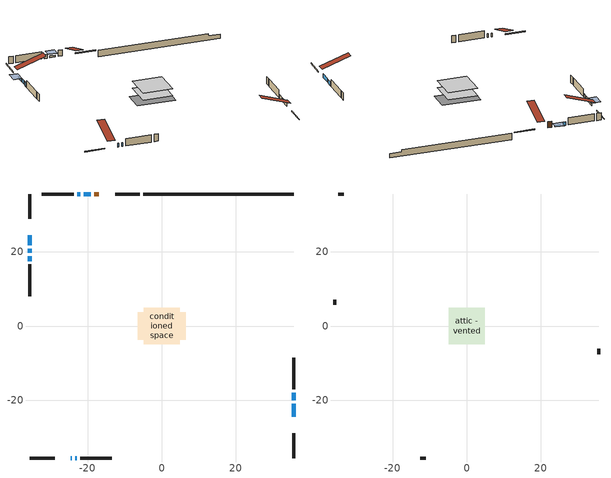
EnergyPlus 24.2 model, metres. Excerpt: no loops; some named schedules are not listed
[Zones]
conditioned space
 floor adiabatic (AdiabaticFloorConstruction): -4.89,-4.89 -4.89,4.89 4.89,4.89 4.89,-4.89 z0.76
 floor foundation (Slab1 construction): -6.41,-3.72 -6.41,3.72 6.41,3.72 6.41,-3.72 z-1.4
 wall outside (RimJoist1 construction): -5.88,35.59 -12.57,35.59 / -35.59,-35.59 -28.9,-35.59 / -35.59,35.59 -35.59,28.9 / 35.59,-35.59 35.59,-28.9 z0.76:1.06
 wall outside (AdiabaticWallConstruction 1): -16.93,35.59 -18.24,35.59 z0.76:2.79
 wall outside (AdiabaticWallConstruction): -24.54,-35.59 -24.22,-35.59 / -23.29,-35.59 -22.92,-35.59 / 35.59,-24.54 35.59,-20.92 / 35.59,-19.99 35.59,-18.03 / -21.92,35.59 -22.82,35.59 / -35.59,20.86 -35.59,19.69 / -35.59,18.76 -35.59,17.52 z0.76:1.98; -19.16,35.59 -21,35.59 / -35.59,24.54 -35.59,21.79 z0.76:1.37
 wall outside (Wall1 construction): -23.74,35.59 -32.3,35.59 / -21.99,-35.59 -13.44,-35.59 / -35.59,16.59 -35.59,8.04 / 35.59,-17.1 35.59,-8.55 z0.76:3.2
 wall foundation (FoundationWall1 construction): -4.95,35.59,-1.4 -4.95,35.59,0.76 31.54,35.59,0.76 31.54,35.59,0.07 35.59,35.59,0.07 35.59,35.59,-1.4
 window (WindowConstruction 5): -24.54,-35.59 -24.22,-35.59 z0.76:1.98
 window (WindowConstruction 7): -19.17,35.59 -20.99,35.59 z0.76:1.37
 window (WindowConstruction 8): -35.59,24.54 -35.59,21.79 z0.76:1.37
 window (WindowConstruction 6): -23.29,-35.59 -22.92,-35.59 z0.76:1.98
 window (WindowConstruction): 35.59,-24.54 35.59,-20.92 z0.76:1.98
 window (WindowConstruction 1): 35.59,-19.99 35.59,-18.03 z0.76:1.98
 window (WindowConstruction 2): -21.92,35.59 -22.81,35.59 z0.76:1.98
 window (WindowConstruction 3): -35.59,20.86 -35.59,19.69 z0.76:1.98
 window (WindowConstruction 4): -35.59,18.76 -35.59,17.52 z0.76:1.98
 door (Door): -16.93,35.59 -18.24,35.59 z0.76:2.79
 ceiling adiabatic (AdiabaticFloorConstruction): 4.89,-4.89 4.89,4.89 -4.89,4.89 -4.89,-4.89 z0.76
attic - vented
 floor to conditioned space (Floor1 construction Reversed): -4.89,-4.89 -4.89,4.89 4.89,4.89 4.89,-4.89 z3.2
 wall outside (Wall2 construction): -33.23,35.59 -34.66,35.59 / -12.51,-35.59 -11.07,-35.59 / -35.59,7.11 -35.59,5.67 / 35.59,-7.62 35.59,-6.18 z0.76:3.2
 roof outside (Roof1 construction): -16,35.59,3.2 -16,26.07,6.37 -13.5,26.07,6.37 -13.5,35.59,3.2; -25.46,-35.59,3.2 -25.46,-26.07,6.37 -27.97,-26.07,6.37 -27.97,-35.59,3.2; -35.59,25.46,3.2 -26.07,25.46,6.37 -26.07,27.97,6.37 -35.59,27.97,3.2; 35.59,-25.46,3.2 26.07,-25.46,6.37 26.07,-27.97,6.37 35.59,-27.97,3.2
shading: -21.6,35.59 -18.56,35.59 -18.56,38.33 -21.6,38.33 z1.98; -35.59,21.18 -35.59,25.15 -38.33,25.15 -38.33,21.18 z1.98
[Building]
Building 1: Terrain=Suburbs
[Site:Location]
Montreal Intl AP_QC: Latitude {deg}=45.47; Longitude {deg}=-73.74; Time Zone {hr}=-5; Elevation {m}=36; Keep Site Location Information=Yes
[Site:GroundTemperature:Shallow]
2.07863, -0.316383, -0.508184, 0.628371, 5.19101, 9.73239, 13.6695, 16.1636, 16.3755, 14.347, 10.5102, 6.10817
[Site:WaterMainsTemperature]
Calculation Method=Schedule; Temperature Schedule=mains temperature schedule
[Material] Roughness=Rough; Thermal Absorptance=0.9
Name | Thickness {m} | Conductivity {W/m-K} | Density {kg/m3} | Specific Heat {J/kg-K} | Solar Absorptance | Visible Absorptance
asphalt or fiberglass shingles | 0.00635 | 0.162714 | 1121.4 | 1465.45 | 0.4 | 0.4
ceiling loosefill ins | 0.169333 | 0.0480833 | 16.02 | 1046.75 | 0.7 | 0.7
ceiling stud and cavity | 0.1397 | 0.120941 | 65.682 | 1177.47 | 0.7 | 0.7
concrete 4.0 in. | 0.1016 | 1.803125 | 2242.8 | 837.4 | 0.7 | 0.7
concrete 8.0 in. | 0.2032 | 1.803125 | 2242.8 | 837.4 | 0.7 | 0.7
door material | 0.04445 | 0.0451087 | 512.64 | 1214.23 | 0.7 | 0.7
exterior vertical ins | 0.000804951 | 0.029427 | 32.04 | 1214.23 | 0.7 | 0.7
floor covering | 0.0127 | 0.0433444 | 54.468 | 1339.84 | 0.6 | 0.6
floor rigid ins; wall rigid ins | 0.512978 | 0.029427 | 32.04 | 1214.23 | 0.7 | 0.7
floor stud and cavity | 0.1397 | 1.75129 | 37.0049 | 1207.88 | 0.7 | 0.7
furniture material conditioned space 1 | 0.1524 | 0.115458 | 640.8 | 1214.23 | 0.6 | 0.6
gypsum board | 0.0127 | 0.160291 | 801 | 837.4 | 0.6 | 0.6
osb sheathing 0.5 in. | 0.0127 | 0.115458 | 512.64 | 1214.23 | 0.7 | 0.7
osb sheathing 0.75 in. | 0.01905 | 0.115458 | 512.64 | 1214.23 | 0.7 | 0.7
osb sheathing 2.0 in. | 0.0508 | 0.115458 | 512.64 | 1214.23 | 0.7 | 0.7
rim joist stud and cavity | 0.0508 | 0.0377331 | 125.044 | 1163.47 | 0.6 | 0.6
wall stud and cavity | 0.1397 | 0.0731903 | 139.0536 | 1170.24 | 0.7 | 0.7
wall stud and cavity 1 | 0.0889 | 6.9971 | 50.32683 | 1063.81 | 0.6 | 0.6
wall stud and cavity 2 | 0.0889 | 0.380278 | 52.3479 | 1209.89 | 0.7 | 0.7
wall stud and cavity 3 | 0.0889 | 0.391764 | 83.0341 | 1211.67 | 0.7 | 0.7
wood siding | 0.0254 | 0.102417 | 544.68 | 1172.36 | 0.4 | 0.4
wood siding 1 | 0.00254 | 0.102417 | 544.68 | 1172.36 | 0.4 | 0.4
wood siding 2; wood siding 3; wood siding 4 | 0.0254 | 0.102417 | 544.68 | 1172.36 | 0.7 | 0.7
[WindowMaterial:SimpleGlazingSystem]
Name | U-Factor {W/m2-K} | Solar Heat Gain Coefficient
WindowMaterial | 3.29438 | 0.7
WindowMaterial 1 | 3.298918 | 0.68
WindowMaterial 2 | 3.304596 | 0.65
WindowMaterial 3 | 3.30573 | 0.62
WindowMaterial 4 | 3.30119 | 0.67
WindowMaterial 5 | 3.09565 | 0.47
WindowMaterial 6 | 2.99685 | 0.59
WindowMaterial 7 | 3.30687 | 0.61
[Construction]
AdiabaticFloorConstruction: floor stud and cavity, floor rigid ins, osb sheathing 0.75 in., floor covering
AdiabaticWallConstruction: wood siding 3, wall rigid ins, wall stud and cavity 2, gypsum board
AdiabaticWallConstruction 1: wood siding 4, wall rigid ins, wall stud and cavity 2, gypsum board
Door: door material
Floor1 construction Reversed: gypsum board, ceiling stud and cavity, ceiling loosefill ins
FoundationWall1 construction: concrete 8.0 in.
furniture construction conditioned space 1: furniture material conditioned space 1
PartitionWallConstruction: gypsum board, wall stud and cavity 3, gypsum board
RimJoist1 construction: wood siding 2, osb sheathing 2.0 in., rim joist stud and cavity
Roof1 construction: asphalt or fiberglass shingles
Slab1 construction: concrete 4.0 in.
Wall1 construction: wood siding, osb sheathing 0.5 in., wall stud and cavity, gypsum board
Wall2 construction: wood siding 1, wall stud and cavity 1
WindowConstruction: WindowMaterial
WindowConstruction 1: WindowMaterial 1
WindowConstruction 2: WindowMaterial 2
WindowConstruction 3: WindowMaterial 3
WindowConstruction 4: WindowMaterial 4
WindowConstruction 5: WindowMaterial 5
WindowConstruction 6: WindowMaterial 6
WindowConstruction 7; WindowConstruction 8: WindowMaterial 7
[Zone] Multiplier=1; Part of Total Floor Area=Yes
Name | Volume {m3}
attic - vented | 49.1719
conditioned space | 465.6
[Space]
Name | Zone | Volume {m3}
attic - vented 1 | attic - vented | 49.1719
conditioned space 1 | conditioned space | 465.6
[ZoneInfiltration:EffectiveLeakageArea]
infil attic - vented 1: Zone or Space=attic - vented 1; Schedule=Always On Discrete; Effective Air Leakage Area {cm2}=3819.2; Stack Coefficient=0.000390169; Wind Coefficient=1.33459e-05
[ZoneMixing]
whole house fan mix: Zone or Space=attic - vented; Schedule=Always On Continuous; Design Flow Rate Calculation Method=Flow/Zone; Design Flow Rate {m3/s}=0; Source Zone or Space=conditioned space
[SurfaceProperty:ExposedFoundationPerimeter]
Slab1: Exposed Perimeter Calculation Method=TotalExposedPerimeter; Total Exposed Perimeter {m}=40.539
[InternalMass] Zone or ZoneList=conditioned space; Space or SpaceList=conditioned space 1
Name | Construction | Surface Area {m2}
furniture mass conditioned space 1 | furniture construction conditioned space 1 | 76.3997
partition wall mass | PartitionWallConstruction | 190.999
[Lights]
interior lighting: Zone or ZoneList or Space or SpaceList=conditioned space 1; Schedule=interior lighting schedule; Design Level Calculation Method=LightingLevel; Lighting Level {W}=343.2; Return Air Fraction=0; Fraction Radiant=0.6; Fraction Visible=0.2; Fraction Replaceable=1
[People]
occupants: Zone or ZoneList or Space or SpaceList=conditioned space 1; Number of People Schedule=occupants schedule; Number of People Calculation Method=People; Number of People=3; Fraction Radiant=0.314171; Sensible Heat Fraction=0.56303; Activity Level Schedule=occupants activity schedule; Carbon Dioxide Generation Rate {m3/s-W}=0; Enable ASHRAE 55 Comfort Warnings=No; Mean Radiant Temperature Calculation Type=EnclosureAveraged
[ElectricEquipment] Zone or ZoneList or Space or SpaceList=conditioned space 1; Design Level Calculation Method=EquipmentLevel
Name | Schedule | Design Level {W} | Fraction Latent | Fraction Radiant | Fraction Lost
clothes dryer | clothes dryer schedule | 140.772 | 0.015 | 0.081 | 0.85
clothes washer | clothes washer schedule | 32.1985 | 0.03 | 0.162 | 0.7
cooking range | cooking range schedule | 215.147 | 0.08 | 0.432 | 0.2
dishwasher | dishwasher schedule | 66.8632 | 0.3 | 0.18 | 0.4
fridge | fridge schedule | 72.9452 | 0 | 0.6 | 0
mech vent house fan | mech vent house fan schedule | 0 | 0 | 0 | 1
mech vent house fan cfis | mech vent house fan cfis schedule | 0 | 0 | 0 | 0
mech vent range fan 0 | mech vent range fan 0 schedule | 57 | 0 | 0 | 1
misc plug loads | misc plug loads schedule | 494.7 | 0.045 | 0.513 | 0.1
whole house fan | Always On Discrete | 0 | 0 | 0 | 1
[OtherEquipment] Zone or ZoneList or Space or SpaceList=conditioned space 1; Design Level Calculation Method=EquipmentLevel
Name | Fuel Type | Schedule | Design Level {W} | Fraction Latent | Fraction Radiant | Fraction Lost
clothes dryer 1 | Electricity | clothes dryer schedule | 0 | 0.015 | 0.081 | 0.85
cooking range 1 | Electricity | cooking range schedule | 0 | 0.08 | 0.432 | 0.2
general water use latent | None | general water use schedule | 62.594 | 1 | 0 | 0
general water use sensible | None | general water use schedule | -61.6891 | 0 | 0.6 | 0
mech vent house fan latent load | None | Always On Discrete | 0 | 1 | 0 | 0
mech vent house fan sensible load | None | Always On Discrete | 0 | 0 | 0 | 0
water heater energy adjustment1 | Electricity | Always On Discrete | 0.01 | 0 | 0 | 1
[ZoneInfiltration:DesignFlowRate] Zone or ZoneList or Space or SpaceList=conditioned space 1; Schedule=Always On Discrete; Design Flow Rate Calculation Method=Flow/Zone; Design Flow Rate {m3/s}=0
infil flow; natural vent flow; whole house fan flow
[ZoneControl:Thermostat]
conditioned space Thermostat: Zone or ZoneList=conditioned space; Control Type Schedule=conditioned space Thermostat Schedule; Control 1=conditioned space temperature setpoint; Temperature Difference Between Cutout And Setpoint {deltaC}=0
[ZoneHVAC:Baseboard:Convective:Electric]
electric baseboard: Availability Schedule=Always On Discrete; Heating Design Capacity {W}=14513.5; Efficiency=1
[AirLoopHVAC:UnitarySystem]
unit heater unitary system: Control Type=Load; Controlling Zone or Thermostat Location=conditioned space; Dehumidification Control Type=None; Availability Schedule=Always On Discrete; Supply Fan=unit heater supply fan; Fan Placement=BlowThrough; Supply Air Fan Operating Mode Schedule=unit heater auto fan schedule; Heating Coil=unit heater htg coil; DX Heating Coil Sizing Ratio=1; Use DOAS DX Cooling Coil=No; Minimum Supply Air Temperature {C}=2; Latent Load Control=SensibleOnlyLoadControl; Cooling Supply Air Flow Rate Method=None; Heating Supply Air Flow Rate Method=SupplyAirFlowRate; Heating Supply Air Flow Rate {m3/s}=0.00141584; No Load Supply Air Flow Rate Method=SupplyAirFlowRate; No Load Supply Air Flow Rate {m3/s}=0; No Load Supply Air Flow Rate Control Set To Low Speed=Yes; Maximum Supply Air Temperature {C}=48.8889; Maximum Outdoor Dry-Bulb Temperature for Supplemental Heater Operation {C}=21; Ancillary On-Cycle Electric Power {W}=0; Ancillary Off-Cycle Electric Power {W}=0
[Fan:SystemModel]
unit heater supply fan: Availability Schedule=Always On Discrete; Design Maximum Air Flow Rate {m3/s}=0.00141584; Speed Control Method=Discrete; Electric Power Minimum Flow Rate Fraction=0.2; Design Pressure Rise {Pa}=500; Motor Efficiency=1; Motor In Air Stream Fraction=1; Design Electric Power Consumption {W}=Autosize; Design Power Sizing Method=PowerPerFlow; Electric Power Per Unit Flow Rate {W/(m3/s)}=1e-06; Electric Power Per Unit Flow Rate Per Unit Pressure {W/((m3/s)-Pa)}=1.66667; Fan Total Efficiency=0.7; Motor Loss Radiative Fraction=0; Number of Speeds=1; Speed Flow Fraction 1=1; Speed Electric Power Fraction 1=1
[Coil:Heating:Fuel]
unit heater htg coil: Availability Schedule=Always On Discrete; Fuel Type=OtherFuel1; Burner Efficiency=0.3; Nominal Capacity {W}=0.293071; On Cycle Parasitic Electric Load {W}=0; Off Cycle Parasitic Fuel Load {W}=0
[Zone equipment]
conditioned space: electric baseboard, unit heater unitary system
[Foundation:Kiva]
Foundation Kiva 1: Initial Indoor Air Temperature {C}=18; Wall Height Above Grade {m}=0.759988; Wall Depth Below Slab {m}=0.2032; Custom Block Material Name 1=exterior vertical ins; Custom Block Depth 1 {m}=2.16; Custom Block X Position 1 {m}=0.2032; Custom Block Z Position 1 {m}=0
[Foundation:Kiva:Settings]
Soil Conductivity {W/m-K}=0.849921; Soil Density {kg/m3}=1842.3; Soil Specific Heat {J/kg-K}=418.7; Ground Solar Absorptivity=0.9; Ground Thermal Absorptivity=0.9; Ground Surface Roughness {m}=0.03; Far-Field Width {m}=40; Deep-Ground Boundary Condition=ZeroFlux; Deep-Ground Depth {m}=40; Minimum Cell Dimension {m}=0.2; Maximum Cell Growth Coefficient=3; Simulation Timestep=Timestep
[Exterior:Lights]
exterior lighting: Schedule=exterior lighting schedule; Design Level {W}=75.6
[EnergyManagementSystem:GlobalVariable]
infil_program_Qfan
infil_program_Qinf
natural_vent_program_Qnv
natural_vent_program_Qwhf
[EnergyManagementSystem:Sensor]
Name | Output:Variable or Output:Meter Index Key | Output:Variable or Output:Meter
airflow_gain | infil flow | Infiltration Sensible Heat Gain Energy
airflow_gain_1 | natural vent flow | Infiltration Sensible Heat Gain Energy
airflow_gain_2 | whole house fan flow | Infiltration Sensible Heat Gain Energy
airflow_loss | infil flow | Infiltration Sensible Heat Loss Energy
airflow_loss_1 | natural vent flow | Infiltration Sensible Heat Loss Energy
airflow_loss_2 | whole house fan flow | Infiltration Sensible Heat Loss Energy
clg_load_cond |  | Cooling:EnergyTransfer:Zone:CONDITIONED SPACE
clg_sp_s; clg_sp_s_1 | cooling setpoint | Schedule Value
clothes_dryer_exhaust_0_sch_s | clothes dryer exhaust 0 schedule | Schedule Value
conditioned_space_clg_unmet_s | conditioned space | Zone Cooling Setpoint Not Met Time
conditioned_space_htg_unmet_s | conditioned space | Zone Heating Setpoint Not Met Time
cool_season | cooling season schedule | Schedule Value
fridge_tin_s | conditioned space | Zone Mean Air Temperature
htg_load_cond |  | Heating:EnergyTransfer:Zone:CONDITIONED SPACE
htg_sp_s; htg_sp_s_1 | heating setpoint | Schedule Value
ig_ee_conv | clothes dryer | Electric Equipment Convective Heating Energy
ig_ee_conv_2 | cooking range | Electric Equipment Convective Heating Energy
ig_ee_conv_4 | fridge | Electric Equipment Convective Heating Energy
ig_ee_conv_5 | misc plug loads | Electric Equipment Convective Heating Energy
ig_ee_conv_6 | whole house fan | Electric Equipment Convective Heating Energy
ig_ee_rad | clothes dryer | Electric Equipment Radiant Heating Energy
ig_ee_rad_2 | cooking range | Electric Equipment Radiant Heating Energy
ig_ee_rad_4 | fridge | Electric Equipment Radiant Heating Energy
ig_ee_rad_5 | misc plug loads | Electric Equipment Radiant Heating Energy
ig_ee_rad_6 | whole house fan | Electric Equipment Radiant Heating Energy
ig_lgt_conv | interior lighting | Lights Convective Heating Energy
ig_lgt_rad | interior lighting | Lights Radiant Heating Energy
ig_lgt_vis | interior lighting | Lights Visible Radiation Heating Energy
ig_oe_conv | clothes dryer 1 | Other Equipment Convective Heating Energy
ig_oe_conv_1 | cooking range 1 | Other Equipment Convective Heating Energy
ig_oe_conv_2 | general water use latent | Other Equipment Convective Heating Energy
ig_oe_conv_3 | general water use sensible | Other Equipment Convective Heating Energy
ig_oe_conv_4 | water heater energy adjustment1 | Other Equipment Convective Heating Energy
ig_oe_rad | clothes dryer 1 | Other Equipment Radiant Heating Energy
ig_oe_rad_1 | cooking range 1 | Other Equipment Radiant Heating Energy
ig_oe_rad_2 | general water use latent | Other Equipment Radiant Heating Energy
ig_oe_rad_3 | general water use sensible | Other Equipment Radiant Heating Energy
ig_oe_rad_4 | water heater energy adjustment1 | Other Equipment Radiant Heating Energy
ig_ppl_conv | occupants | People Convective Heating Energy
ig_ppl_rad | occupants | People Radiant Heating Energy
im_conv | furniture mass conditioned space 1 | Surface Inside Face Convection Heat Gain Energy
im_conv_1 | partition wall mass | Surface Inside Face Convection Heat Gain Energy
im_ig | furniture mass conditioned space 1 | Surface Inside Face Internal Gains Radiation Heat Gain Energy
im_ig_1 | partition wall mass | Surface Inside Face Internal Gains Radiation Heat Gain Energy
im_lgt | furniture mass conditioned space 1 | Surface Inside Face Lights Radiation Heat Gain Energy
im_lgt_1 | partition wall mass | Surface Inside Face Lights Radiation Heat Gain Energy
im_sol | furniture mass conditioned space 1 | Surface Inside Face Solar Radiation Heat Gain Energy
im_sol_1 | partition wall mass | Surface Inside Face Solar Radiation Heat Gain Energy
im_surf | furniture mass conditioned space 1 | Surface Inside Face Net Surface Thermal Radiation Heat Gain Energy
im_surf_1 | partition wall mass | Surface Inside Face Net Surface Thermal Radiation Heat Gain Energy
mech_vent_range_fan_0_sch_s | mech vent range fan 0 schedule | Schedule Value
mv_conv | mech vent house fan | Electric Equipment Convective Heating Energy
mv_conv_1 | mech vent house fan cfis | Electric Equipment Convective Heating Energy
mv_conv_2 | mech vent range fan 0 | Electric Equipment Convective Heating Energy
mv_conv_3 | mech vent house fan latent load | Other Equipment Convective Heating Energy
mv_conv_4 | mech vent house fan sensible load | Other Equipment Convective Heating Energy
mv_rad | mech vent house fan | Electric Equipment Radiant Heating Energy
mv_rad_1 | mech vent house fan cfis | Electric Equipment Radiant Heating Energy
mv_rad_2 | mech vent range fan 0 | Electric Equipment Radiant Heating Energy
mv_rad_3 | mech vent house fan latent load | Other Equipment Radiant Heating Energy
mv_rad_4 | mech vent house fan sensible load | Other Equipment Radiant Heating Energy
natural_vent_s | natural vent schedule | Schedule Value
out_pb_s |  | Site Outdoor Air Barometric Pressure
out_wt_s |  | Site Outdoor Air Humidity Ratio
site_vw_s |  | Site Wind Speed
ss_back_out | Window1 | Surface Window Shortwave from Zone Back Out Window Heat Transfer Rate
ss_back_out_1 | Window10 | Surface Window Shortwave from Zone Back Out Window Heat Transfer Rate
ss_back_out_2 | Window12 | Surface Window Shortwave from Zone Back Out Window Heat Transfer Rate
ss_back_out_3 | Window3 | Surface Window Shortwave from Zone Back Out Window Heat Transfer Rate
ss_back_out_4 | Window4 | Surface Window Shortwave from Zone Back Out Window Heat Transfer Rate
ss_back_out_5 | Window5 | Surface Window Shortwave from Zone Back Out Window Heat Transfer Rate
ss_back_out_6 | Window6 | Surface Window Shortwave from Zone Back Out Window Heat Transfer Rate
ss_back_out_7 | Window7 | Surface Window Shortwave from Zone Back Out Window Heat Transfer Rate
ss_back_out_8 | Window9 | Surface Window Shortwave from Zone Back Out Window Heat Transfer Rate
ss_conv | Door1 | Surface Inside Face Convection Heat Gain Energy
ss_conv_1 | Window1 | Surface Inside Face Convection Heat Gain Energy
ss_conv_2 | Window10 | Surface Inside Face Convection Heat Gain Energy
ss_conv_3 | Window12 | Surface Inside Face Convection Heat Gain Energy
ss_conv_4 | Window3 | Surface Inside Face Convection Heat Gain Energy
ss_conv_5 | Window4 | Surface Inside Face Convection Heat Gain Energy
ss_conv_6 | Window5 | Surface Inside Face Convection Heat Gain Energy
ss_conv_7 | Window6 | Surface Inside Face Convection Heat Gain Energy
ss_conv_8 | Window7 | Surface Inside Face Convection Heat Gain Energy
ss_conv_9 | Window9 | Surface Inside Face Convection Heat Gain Energy
ss_ig | Door1 | Surface Inside Face Internal Gains Radiation Heat Gain Energy
ss_ig_1 | Window1 | Surface Inside Face Internal Gains Radiation Heat Gain Energy
ss_ig_2 | Window10 | Surface Inside Face Internal Gains Radiation Heat Gain Energy
ss_ig_3 | Window12 | Surface Inside Face Internal Gains Radiation Heat Gain Energy
ss_ig_4 | Window3 | Surface Inside Face Internal Gains Radiation Heat Gain Energy
ss_ig_5 | Window4 | Surface Inside Face Internal Gains Radiation Heat Gain Energy
ss_ig_6 | Window5 | Surface Inside Face Internal Gains Radiation Heat Gain Energy
ss_ig_7 | Window6 | Surface Inside Face Internal Gains Radiation Heat Gain Energy
ss_ig_8 | Window7 | Surface Inside Face Internal Gains Radiation Heat Gain Energy
ss_ig_9 | Window9 | Surface Inside Face Internal Gains Radiation Heat Gain Energy
ss_lgt | Door1 | Surface Inside Face Lights Radiation Heat Gain Energy
ss_sol | Door1 | Surface Inside Face Solar Radiation Heat Gain Energy
ss_surf | Door1 | Surface Inside Face Net Surface Thermal Radiation Heat Gain Energy
ss_surf_1 | Window1 | Surface Inside Face Net Surface Thermal Radiation Heat Gain Energy
ss_surf_2 | Window10 | Surface Inside Face Net Surface Thermal Radiation Heat Gain Energy
ss_surf_3 | Window12 | Surface Inside Face Net Surface Thermal Radiation Heat Gain Energy
ss_surf_4 | Window3 | Surface Inside Face Net Surface Thermal Radiation Heat Gain Energy
ss_surf_5 | Window4 | Surface Inside Face Net Surface Thermal Radiation Heat Gain Energy
ss_surf_6 | Window5 | Surface Inside Face Net Surface Thermal Radiation Heat Gain Energy
ss_surf_7 | Window6 | Surface Inside Face Net Surface Thermal Radiation Heat Gain Energy
ss_surf_8 | Window7 | Surface Inside Face Net Surface Thermal Radiation Heat Gain Energy
ss_surf_9 | Window9 | Surface Inside Face Net Surface Thermal Radiation Heat Gain Energy
ss_trans_in | Window1 | Surface Window Transmitted Solar Radiation Rate
ss_trans_in_1 | Window10 | Surface Window Transmitted Solar Radiation Rate
ss_trans_in_2 | Window12 | Surface Window Transmitted Solar Radiation Rate
ss_trans_in_3 | Window3 | Surface Window Transmitted Solar Radiation Rate
ss_trans_in_4 | Window4 | Surface Window Transmitted Solar Radiation Rate
ss_trans_in_5 | Window5 | Surface Window Transmitted Solar Radiation Rate
ss_trans_in_6 | Window6 | Surface Window Transmitted Solar Radiation Rate
ss_trans_in_7 | Window7 | Surface Window Transmitted Solar Radiation Rate
ss_trans_in_8 | Window9 | Surface Window Transmitted Solar Radiation Rate
ss_trans_out | Window1 | Surface Inside Face Initial Transmitted Diffuse Transmitted Out Window Solar Radiation Rate
ss_trans_out_1 | Window10 | Surface Inside Face Initial Transmitted Diffuse Transmitted Out Window Solar Radiation Rate
ss_trans_out_2 | Window12 | Surface Inside Face Initial Transmitted Diffuse Transmitted Out Window Solar Radiation Rate
ss_trans_out_3 | Window3 | Surface Inside Face Initial Transmitted Diffuse Transmitted Out Window Solar Radiation Rate
ss_trans_out_4 | Window4 | Surface Inside Face Initial Transmitted Diffuse Transmitted Out Window Solar Radiation Rate
ss_trans_out_5 | Window5 | Surface Inside Face Initial Transmitted Diffuse Transmitted Out Window Solar Radiation Rate
ss_trans_out_6 | Window6 | Surface Inside Face Initial Transmitted Diffuse Transmitted Out Window Solar Radiation Rate
ss_trans_out_7 | Window7 | Surface Inside Face Initial Transmitted Diffuse Transmitted Out Window Solar Radiation Rate
ss_trans_out_8 | Window9 | Surface Inside Face Initial Transmitted Diffuse Transmitted Out Window Solar Radiation Rate
s_conv | Floor1 | Surface Inside Face Convection Heat Gain Energy
s_conv_1 | FoundationWall1 | Surface Inside Face Convection Heat Gain Energy
s_conv_10 | Wall1:180 | Surface Inside Face Convection Heat Gain Energy
s_conv_11 | Wall1:270 | Surface Inside Face Convection Heat Gain Energy
s_conv_12 | Wall1:90 | Surface Inside Face Convection Heat Gain Energy
s_conv_2 | inferred conditioned ceiling | Surface Inside Face Convection Heat Gain Energy
s_conv_3 | inferred conditioned floor | Surface Inside Face Convection Heat Gain Energy
s_conv_4 | RimJoist1:0 | Surface Inside Face Convection Heat Gain Energy
s_conv_5 | RimJoist1:180 | Surface Inside Face Convection Heat Gain Energy
s_conv_6 | RimJoist1:270 | Surface Inside Face Convection Heat Gain Energy
s_conv_7 | RimJoist1:90 | Surface Inside Face Convection Heat Gain Energy
s_conv_8 | Slab1 | Surface Inside Face Convection Heat Gain Energy
s_conv_9 | Wall1:0 | Surface Inside Face Convection Heat Gain Energy
s_ig | Floor1 | Surface Inside Face Internal Gains Radiation Heat Gain Energy
s_ig_1 | FoundationWall1 | Surface Inside Face Internal Gains Radiation Heat Gain Energy
s_ig_10 | Wall1:180 | Surface Inside Face Internal Gains Radiation Heat Gain Energy
s_ig_11 | Wall1:270 | Surface Inside Face Internal Gains Radiation Heat Gain Energy
s_ig_12 | Wall1:90 | Surface Inside Face Internal Gains Radiation Heat Gain Energy
s_ig_2 | inferred conditioned ceiling | Surface Inside Face Internal Gains Radiation Heat Gain Energy
s_ig_3 | inferred conditioned floor | Surface Inside Face Internal Gains Radiation Heat Gain Energy
s_ig_4 | RimJoist1:0 | Surface Inside Face Internal Gains Radiation Heat Gain Energy
s_ig_5 | RimJoist1:180 | Surface Inside Face Internal Gains Radiation Heat Gain Energy
s_ig_6 | RimJoist1:270 | Surface Inside Face Internal Gains Radiation Heat Gain Energy
s_ig_7 | RimJoist1:90 | Surface Inside Face Internal Gains Radiation Heat Gain Energy
s_ig_8 | Slab1 | Surface Inside Face Internal Gains Radiation Heat Gain Energy
s_ig_9 | Wall1:0 | Surface Inside Face Internal Gains Radiation Heat Gain Energy
s_lgt | Floor1 | Surface Inside Face Lights Radiation Heat Gain Energy
s_lgt_1 | FoundationWall1 | Surface Inside Face Lights Radiation Heat Gain Energy
s_lgt_10 | Wall1:180 | Surface Inside Face Lights Radiation Heat Gain Energy
s_lgt_11 | Wall1:270 | Surface Inside Face Lights Radiation Heat Gain Energy
s_lgt_12 | Wall1:90 | Surface Inside Face Lights Radiation Heat Gain Energy
